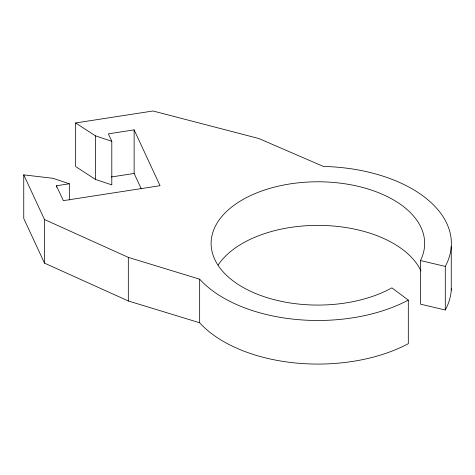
<?xml version="1.0" encoding="UTF-8"?>
<svg xmlns="http://www.w3.org/2000/svg" width="475" height="475" viewBox="0 0 475 475"><rect width="100%" height="100%" fill="white"/><g stroke="black" fill="none" stroke-linecap="round" stroke-linejoin="round"><path stroke-width="0.71" d="M69.338 183.766L56.442 185.761L63.353 200.646L160.045 185.689L134.134 129.865L108.353 133.855L111.803 141.295L111.803 184.888L95.457 179.437L75.656 166.547L75.656 122.954L153.009 110.99L258.774 138.504L323.38 166.434A133.469 77.057 0 0 1 445.289 266.41L445.289 310.003L420.464 304.148L420.464 260.555A106.774 61.649 0 0 0 310.692 181.919A106.774 61.649 0 0 0 220.246 268.369A106.774 61.649 0 0 0 391.887 287.868L408.31 300.111L408.31 343.698A133.469 77.057 0 0 1 199.66 322.768L128.321 300.978L44.478 263.114L23.75 218.453L23.75 174.865L52.986 178.315L69.338 183.766L69.338 200.023M111.215 177.003L134.134 173.458L141.318 188.925M420.464 260.555L445.289 266.41M23.75 174.865L44.478 219.521L128.321 257.385L199.66 279.181A133.469 77.057 0 0 0 408.31 300.111M75.656 122.954L95.457 135.85L111.803 141.295M451.25 246.59L451.25 290.183M199.66 279.181L199.66 322.768M134.134 129.865L134.134 173.458M128.321 257.385L128.321 300.978M95.457 135.85L95.457 179.437M56.442 185.761L56.442 187.239M44.478 219.521L44.478 263.114M451.327 288.758A133.469 77.057 0 0 1 445.289 310.003M218.156 265.008A106.774 61.649 0 0 1 323.35 225.453A106.774 61.649 0 0 1 421.004 270.999"/></g></svg>
